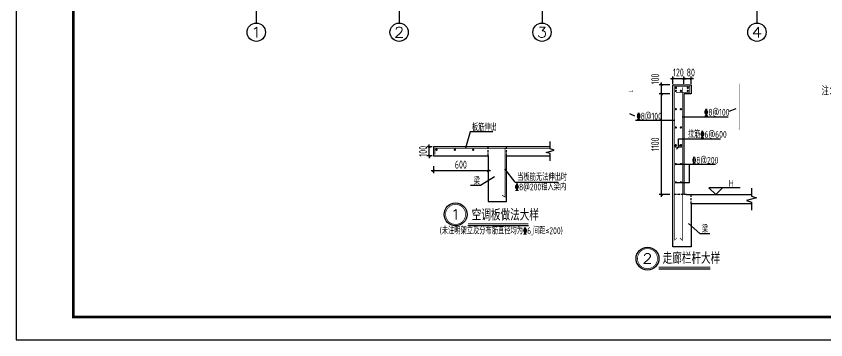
# Model space of a CAD drawing. Extents: x -441005 to 725361, y -182459 to 319313.
# Drawn here: x 139600 to 175012, y 195050 to 209200 of the extents above; entities that cross this region are included whole.
import ezdxf
from ezdxf.enums import TextEntityAlignment as Align

# ---------------------------------------------------------------- set-up
doc = ezdxf.new("R2010")
doc.units = 0
doc.header["$LTSCALE"] = 100
doc.linetypes.add('DASHEDX2', pattern=[1.5, 1, -0.5])
doc.layers.get('0').update_dxf_attribs({"linetype": 'CONTINUOUS'})
doc.layers.get('Defpoints').update_dxf_attribs({"linetype": 'CONTINUOUS'})
for name, color, linetype in [('AXIS', 3, 'CONTINUOUS'), ('AXIS_TEXT', 7, 'CONTINUOUS'), ('DIM', 3, 'CONTINUOUS'), ('D大样&索引', 7, 'CONTINUOUS'), ('REIN', 1, 'CONTINUOUS'), ('S说明&图名', 4, 'CONTINUOUS'), ('THIN', 7, 'CONTINUOUS'), ('图框', 7, 'CONTINUOUS')]:
    doc.layers.add(name, color=color, linetype=linetype)
doc.styles.add('_TCH_AXIS', font='COMPLEX', dxfattribs={"bigfont": 'GBCBIG'})
doc.styles.add('_TCH_DIM', font='tssdeng.shx', dxfattribs={"width": 0.7, "bigfont": '1.shx'})
doc.styles.add('COMP', font='COMPLEX', dxfattribs={"bigfont": 'hztxt'})
doc.styles.add('COMPLEX', font='COMPLEX')
doc.styles.add('tssd', font='tssdeng.shx', dxfattribs={"width": 0.7, "bigfont": '1.shx'})
doc.styles.add('TSSD_Dimension', font='tssdeng.shx', dxfattribs={"width": 0.62, "bigfont": '1.shx'})
doc.styles.add('TSSD_Rein', font='Tssdeng.shx', dxfattribs={"width": 0.7, "bigfont": '1.shx'})
doc.dimstyles.new('TSSD_25_100', dxfattribs={"dimtxt": 350, "dimasz": 100, "dimexe": 100, "dimexo": 50, "dimgap": 100, "dimtad": 1, "dimdec": 0, "dimlfac": 0.25, "dimzin": 0, "dimdsep": 46, "dimtxsty": 'TSSD_Dimension', "dimblk": 'ARCHTICK', "dimcen": 0, "dimdle": 100, "dimclrt": 7, "dimadec": 0, "dimazin": 0, "dimtfac": 1, "dimtdec": 0, "dimtix": 1, "dimtmove": 2, "dimatfit": 3, "dimfxl": 0, "dimtolj": 1, "dimtzin": 0, "dimarcsym": 0})

# ---------------------------------------------------------------- blocks, each defined once
blk = doc.blocks.new('_AXISO')
blk.add_circle((0, 0), 0.5)
at = {"layer": 'AXIS_TEXT', "style": 'COMPLEX', "width": 1.041667}
blk.add_attdef('A', text='', height=0.56, dxfattribs=at).set_placement((-0.25, -0.28), (0.25, -0.28), align=Align.FIT)
blk = doc.blocks.new('_INDEX1')
at = {"const_width": 0.035}
blk.add_lwpolyline([(-0.5, 0, 1), (0.5, 0, 1)], format="xyb", close=True, dxfattribs=at)
at = {"style": 'COMP', "width": 2.333333}
blk.add_attdef('1', text='', height=0.5, dxfattribs=at).set_placement((-0.25, -0.25), (0.25, -0.25), align=Align.FIT)
blk = doc.blocks.new('_ArchTick')
at = {"color": 0, "linetype": 'ByBlock', "const_width": 0.4}
blk.add_lwpolyline([(-0.5, -0.5), (0.5, 0.5)], dxfattribs=at)
blk = doc.blocks.new('*D1173')
at = {"layer": 'Defpoints', "color": 0}
for p in [(-1692, 3370), (-1509, 3370), (-1509, 2970)]:
    blk.add_point(p, dxfattribs=at)
at = {"layer": 'DIM', "color": 0, "lineweight": -2}
for p, q in [((-1559, 3370), (-1792, 3370)), ((-1692, 3370), (-1692, 3470)), ((-1692, 2970), (-1692, 3370)), ((-1559, 2970), (-1792, 2970)), ((-1692, 2970), (-1692, 2870))]:
    blk.add_line(p, q, dxfattribs=at)
at = {"layer": 'DIM', "color": 0, "lineweight": -2, "xscale": 100, "yscale": 100, "zscale": 100}
for p, rotation in [((-1692, 3370), 270), ((-1692, 2970), 90)]:
    blk.add_blockref('_ArchTick', p, dxfattribs=dict(at, rotation=rotation))
at = {"layer": 'DIM', "color": 7, "insert": (-1967, 3170), "char_height": 350, "attachment_point": 5, "rotation": 90, "style": 'TSSD_Dimension'}
blk.add_mtext('\\A1;100', dxfattribs=at)
blk = doc.blocks.new('*D1174')
at = {"layer": 'Defpoints', "color": 0}
for p in [(-1509, 2571), (891, 2571), (-1509, 2311)]:
    blk.add_point(p, dxfattribs=at)
at = {"layer": 'DIM', "color": 0, "lineweight": -2}
for p, q in [((-1509, 2521), (-1509, 2211)), ((891, 2521), (891, 2211)), ((991, 2311), (-1609, 2311))]:
    blk.add_line(p, q, dxfattribs=at)
at = {"layer": 'DIM', "color": 0, "lineweight": -2, "xscale": 100, "yscale": 100, "zscale": 100, "rotation": 180}
blk.add_blockref('_ArchTick', (-1509, 2311), dxfattribs=at)
at = {"layer": 'DIM', "color": 0, "lineweight": -2, "xscale": 100, "yscale": 100, "zscale": 100}
blk.add_blockref('_ArchTick', (891, 2311), dxfattribs=at)
at = {"layer": 'DIM', "color": 7, "insert": (-309, 2586), "char_height": 350, "attachment_point": 5, "style": 'TSSD_Dimension'}
blk.add_mtext('\\A1;600', dxfattribs=at)
blk = doc.blocks.new('*D1154')
at = {"layer": 'Defpoints', "color": 0}
for p in [(163319, -203303), (163319, -203567), (163639, -203567)]:
    blk.add_point(p, dxfattribs=at)
at = {"layer": 'DIM', "color": 0, "lineweight": -2}
for p, q in [((163319, -203517), (163319, -203203)), ((163639, -203517), (163639, -203203)), ((163739, -203303), (163219, -203303))]:
    blk.add_line(p, q, dxfattribs=at)
at = {"layer": 'DIM', "color": 0, "lineweight": -2, "xscale": 100, "yscale": 100, "zscale": 100, "rotation": 180}
blk.add_blockref('_ArchTick', (163319, -203303), dxfattribs=at)
at = {"layer": 'DIM', "color": 0, "lineweight": -2, "xscale": 100, "yscale": 100, "zscale": 100}
blk.add_blockref('_ArchTick', (163639, -203303), dxfattribs=at)
at = {"layer": 'DIM', "color": 7, "insert": (163621, -203028), "char_height": 350, "attachment_point": 5, "style": 'TSSD_Dimension'}
blk.add_mtext('\\A1;80', dxfattribs=at)
blk = doc.blocks.new('*D1155')
at = {"layer": 'Defpoints', "color": 0}
for p in [(162338, -203567), (162752, -203567), (162752, -203967)]:
    blk.add_point(p, dxfattribs=at)
at = {"layer": 'DIM', "color": 0, "lineweight": -2}
for p, q in [((162702, -203567), (162238, -203567)), ((162338, -204067), (162338, -203467)), ((162702, -203967), (162238, -203967))]:
    blk.add_line(p, q, dxfattribs=at)
at = {"layer": 'DIM', "color": 0, "lineweight": -2, "xscale": 100, "yscale": 100, "zscale": 100}
for p, rotation in [((162338, -203567), 90), ((162338, -203967), 270)]:
    blk.add_blockref('_ArchTick', p, dxfattribs=dict(at, rotation=rotation))
at = {"layer": 'DIM', "color": 7, "insert": (162063, -203311), "char_height": 350, "attachment_point": 5, "rotation": 90, "style": 'TSSD_Dimension'}
blk.add_mtext('\\A1;100', dxfattribs=at)
blk = doc.blocks.new('*D1156')
at = {"layer": 'Defpoints', "color": 0}
for p in [(162839, -203303), (162839, -203567), (163319, -203567)]:
    blk.add_point(p, dxfattribs=at)
at = {"layer": 'DIM', "color": 0, "lineweight": -2}
for p, q in [((162839, -203517), (162839, -203203)), ((163319, -203517), (163319, -203203)), ((162839, -203303), (162739, -203303)), ((163319, -203303), (162839, -203303)), ((163319, -203303), (163419, -203303))]:
    blk.add_line(p, q, dxfattribs=at)
at = {"layer": 'DIM', "color": 0, "lineweight": -2, "xscale": 100, "yscale": 100, "zscale": 100}
blk.add_blockref('_ArchTick', (162839, -203303), dxfattribs=at)
at = {"layer": 'DIM', "color": 0, "lineweight": -2, "xscale": 100, "yscale": 100, "zscale": 100, "rotation": 180}
blk.add_blockref('_ArchTick', (163319, -203303), dxfattribs=at)
at = {"layer": 'DIM', "color": 7, "insert": (163079, -203028), "char_height": 350, "attachment_point": 5, "style": 'TSSD_Dimension'}
blk.add_mtext('\\A1;120', dxfattribs=at)
blk = doc.blocks.new('*D1157')
at = {"layer": 'Defpoints', "color": 0}
for p in [(162338, -203967), (162752, -203967), (162752, -208367)]:
    blk.add_point(p, dxfattribs=at)
at = {"layer": 'DIM', "color": 0, "lineweight": -2}
for p, q in [((162702, -203967), (162238, -203967)), ((162338, -208467), (162338, -203867)), ((162702, -208367), (162238, -208367))]:
    blk.add_line(p, q, dxfattribs=at)
at = {"layer": 'DIM', "color": 0, "lineweight": -2, "xscale": 100, "yscale": 100, "zscale": 100}
for p, rotation in [((162338, -203967), 90), ((162338, -208367), 270)]:
    blk.add_blockref('_ArchTick', p, dxfattribs=dict(at, rotation=rotation))
at = {"layer": 'DIM', "color": 7, "insert": (162063, -206167), "char_height": 350, "attachment_point": 5, "rotation": 90, "style": 'TSSD_Dimension'}
blk.add_mtext('\\A1;1100', dxfattribs=at)
blk = doc.blocks.new('A2+1_2')
at = {"layer": '图框'}
blk.add_lwpolyline([(0, 0), (89100, 0), (89100, 42000), (0, 42000)], close=True, dxfattribs=at)
at = {"layer": '图框', "const_width": 120}
blk.add_lwpolyline([(2500, 1000), (88100, 1000), (88100, 41000), (2500, 41000)], close=True, dxfattribs=at)
blk = doc.blocks.new('A$C6DCE1E4D')
at = {"layer": 'D大样&索引'}
for p, q in [((102.2, 4025.1), (-106.4, 3300.3)), ((1091, 4025.1), (102.2, 4025.1)), ((3592.5, 3370.3), (-1509, 3370.3)), ((-1509, 3370.3), (-1509, 2970.3)), ((-1509, 2970.3), (-709, 2970.3)), ((-709, 2970.3), (-709, 2970.3)), ((-709, 2970.3), (891, 2970.3)), ((891, 2970.3), (891, 970.3)), ((1691, 970.3), (1691, 2970.3)), ((1691, 2970.3), (3592.5, 2970.3)), ((2066, 1820.3), (1621, 2395.3)), ((2066, 1820.3), (3941, 1820.3)), ((891, 970.3), (1691, 970.3))]:
    blk.add_line(p, q, dxfattribs=at)
at = {"layer": 'D大样&索引', "linetype": 'DASHEDX2'}
for p, q in [((891, 2970.3), (891, 3370.3)), ((1691, 2970.3), (1691, 3370.3))]:
    blk.add_line(p, q, dxfattribs=at)
at = {"layer": 'D大样&索引'}
for points in [[(1165.4, 2044.7), (549.6, 1668.3), (118.3, 1668.3)], [(0, -70.1), (2647.2, -70.1)]]:
    blk.add_lwpolyline(points, dxfattribs=at)
at = {"layer": 'D大样&索引', "const_width": 40}
blk.add_lwpolyline([(0, 0), (2647.2, 0)], dxfattribs=at)
at = {"layer": 'REIN', "const_width": 30}
blk.add_lwpolyline([(3592.5, 3300.3), (-1439, 3300.3), (-1439, 3040.4)], dxfattribs=at)
at = {"layer": 'REIN', "const_width": 50}
for points in [[(-1395.6, 3235.3, -1), (-1345.6, 3235.3, -1)], [(-595.6, 3235.3, -1), (-545.6, 3235.3, -1)], [(204.4, 3235.3, -1), (254.4, 3235.3, -1)]]:
    blk.add_lwpolyline(points, format="xyb", close=True, dxfattribs=at)
at = {"layer": 'REIN', "linetype": 'DASHEDX2', "const_width": 30}
blk.add_lwpolyline([(1491.3, 1250.9), (1621, 1167.9), (1621, 3300.3)], dxfattribs=at)
at = {"layer": 'THIN'}
blk.add_lwpolyline([(3592.5, 2746.3), (3592.5, 3066.3), (3416.5, 3122.3), (3768.5, 3218.3), (3592.5, 3274.3), (3592.5, 3594.3)], dxfattribs=at)
at = {"layer": 'D大样&索引', "style": 'TSSD_Rein', "width": 0.7}
for s, height, p in [('板筋伸出', 300, (171.8, 4058.7)), ('当板筋无法伸出时', 300, (2155, 1883.7)), ('梁', 300, (256.2, 1710.5)), ('%%1328@200锚入梁内', 300, (2055, 1458.7)), ('空调板做法大样', 500, (166.4, 139.8)), ('(未注明架立及分布筋直径均为%%1326,间距≤200)', 300, (-1231.6, -456.7))]:
    blk.add_text(s, height=height, dxfattribs=at).set_placement(p)
at = {"layer": 'DIM'}
dim = blk.add_linear_dim(base=(-1692.5, 3370.3), p1=(-1509, 2970.3), p2=(-1509, 3370.3), angle=90, dimstyle='TSSD_25_100', dxfattribs=at)
dim.commit()
dim.dimension.update_dxf_attribs({"geometry": '*D1173', "text_midpoint": (-1967.5, 3170.3)})
dim = blk.add_linear_dim(base=(-1509, 2310.8), p1=(891, 2571.5), p2=(-1509, 2571.5), dimstyle='TSSD_25_100', dxfattribs=at)
dim.commit()
dim.dimension.update_dxf_attribs({"geometry": '*D1174', "text_midpoint": (-309, 2585.8)})
blk = doc.blocks.new('A$C68820538')
at = {"layer": 'D大样&索引'}
for p, q in [((3003, 6822.6), (3299.1, 6936.6)), ((-1131.7, 6605.2), (-1349.1, 6705.7)), ((608.7, 6410.6), (-1095.6, 6410.6)), ((2958.2, 6550), (948.7, 6550)), ((692.8, 5157.7), (859.6, 5324.4)), ((776.2, 5241), (776.2, 5606.7)), ((776.2, 5606.7), (2627, 5606.7)), ((663.7, 4506), (2407.1, 4506)), ((1269.8, 3706), (1269.8, 4506)), ((663.7, 3706), (1269.8, 3706)), ((1138.7, 3171), (3978.7, 3171)), ((3978.7, 2771), (1338.7, 2771)), ((1338.7, 2771), (1338.7, 891)), ((1338.7, 891), (538.7, 891))]:
    blk.add_line(p, q, dxfattribs=at)
at = {"layer": 'D大样&索引', "linetype": 'DASHEDX2'}
for p, q in [((1138.7, 3171), (538.7, 3171)), ((1338.7, 2771), (1338.7, 3171))]:
    blk.add_line(p, q, dxfattribs=at)
at = {"layer": 'D大样&索引'}
for points in [[(538.7, 891), (538.7, 7971), (1338.7, 7971), (1338.7, 7571), (1018.7, 7571), (1018.7, 3171)], [(1220.6, 1906.2), (1723.2, 1472.1), (2154.5, 1472.1)], [(-77.3, -70.1), (2169.9, -70.1)]]:
    blk.add_lwpolyline(points, dxfattribs=at)
at = {"layer": 'D大样&索引', "color": 6}
blk.add_lwpolyline([(3479.3, 3471), (2108.7, 3471), (2408.7, 3171), (2708.7, 3471)], dxfattribs=at)
at = {"layer": 'D大样&索引', "const_width": 40}
blk.add_lwpolyline([(-77.3, 0), (2169.9, 0)], dxfattribs=at)
at = {"layer": 'REIN'}
for points, const_width in [([(714.8, 1277.1), (608.7, 1171), (608.7, 7901), (1268.7, 7901), (1268.7, 7641), (672.1, 7641)], 30), ([(948.7, 7856), (948.7, 1171), (842.7, 1277.1)], 30), ([(3448.8, 8022.4), (3448.8, 6016.9), (3417, 6048.8)], 9), ([(-1377.7, 5758.4), (-1409.5, 5726.5), (-1409.5, 7745.5), (-1211.5, 7745.5), (-1211.5, 7667.5), (-1390.5, 7667.5)], 9)]:
    blk.add_lwpolyline(points, dxfattribs=dict(at, const_width=const_width))
at = {"layer": 'REIN', "const_width": 50}
for points in [[(646.6, 7838.1, 1), (696.6, 7838.1, 1)], [(1163.7, 7838.1, 1), (1213.7, 7838.1, 1)], [(638.7, 7706, 1), (688.7, 7706, 1)], [(863.7, 7706, 1), (913.7, 7706, 1)], [(1163.7, 7706, 1), (1213.7, 7706, 1)], [(638.7, 6906, 1), (688.7, 6906, 1)], [(863.7, 6906, 1), (913.7, 6906, 1)], [(638.7, 6106, 1), (688.7, 6106, 1)], [(863.7, 6106, 1), (913.7, 6106, 1)], [(638.7, 5306, 1), (688.7, 5306, 1)], [(863.7, 5306, 1), (913.7, 5306, 1)], [(638.7, 4506, 1), (688.7, 4506, 1)], [(863.7, 4506, 1), (913.7, 4506, 1)], [(638.7, 3706, 1), (688.7, 3706, 1)], [(863.7, 3706, 1), (913.7, 3706, 1)]]:
    blk.add_lwpolyline(points, format="xyb", close=True, dxfattribs=at)
at = {"layer": 'REIN', "const_width": 30}
blk.add_lwpolyline([(705, 5371), (663.7, 5371, 1), (663.7, 5241), (888.7, 5241, 1), (888.7, 5371), (839.3, 5371)], format="xyb", dxfattribs=at)
at = {"layer": 'THIN'}
blk.add_lwpolyline([(3978.7, 3451), (3978.7, 3101), (4198.7, 3031), (3758.7, 2911), (3978.7, 2841), (3978.7, 2491)], dxfattribs=at)
at = {"layer": 'D大样&索引', "style": 'TSSD_Rein', "width": 0.7}
for s, height, p in [('%%1328@100', 300, (-1049.3, 6449.2)), ('%%1328@100', 300, (1907.7, 6620.7)), ('%%1328@200', 300, (1378.4, 4521.6)), ('梁', 300, (1808.2, 1514.3)), ('走廊栏杆大样', 500, (89.1, 139.8))]:
    blk.add_text(s, height=height, dxfattribs=at).set_placement(p)
blk.add_text('拉筋%%1326@600', height=300, rotation=360, dxfattribs=at).set_placement((1194, 5653.8))
at = {"layer": 'D大样&索引', "color": 6, "style": '_TCH_DIM', "width": 0.705882}
blk.add_text('H', height=300, rotation=359.99999, dxfattribs=at).set_placement((2984.7, 3509))
at = {"layer": 'DIM'}
dim = blk.add_linear_dim(base=(37.7, 7971), p1=(451.8, 7571), p2=(451.8, 7971), angle=90, dimstyle='TSSD_25_100', dxfattribs=at)
dim.commit()
dim.dimension.update_dxf_attribs({"geometry": '*D1155', "text_midpoint": (-237.3, 8226.4), "dimtype": 128, "insert": (-162300, 211537.8)})
dim = blk.add_linear_dim(base=(538.7, 8234.4), p1=(1018.7, 7971), p2=(538.7, 7971), dimstyle='TSSD_25_100', dxfattribs=at)
dim.commit()
dim.dimension.update_dxf_attribs({"geometry": '*D1156', "text_midpoint": (778.7, 8509.4), "insert": (-162300, 211537.8)})
dim = blk.add_linear_dim(base=(1018.7, 8234.4), p1=(1338.7, 7971), p2=(1018.7, 7971), dimstyle='TSSD_25_100', dxfattribs=at)
dim.commit()
dim.dimension.update_dxf_attribs({"geometry": '*D1154', "text_midpoint": (1320.6, 8509.4), "dimtype": 128, "insert": (-162300, 211537.8)})
dim = blk.add_linear_dim(base=(37.7, 7571), p1=(451.8, 3171), p2=(451.8, 7571), angle=90, dimstyle='TSSD_25_100', dxfattribs=at)
dim.commit()
dim.dimension.update_dxf_attribs({"geometry": '*D1157', "text_midpoint": (-237.3, 5371), "insert": (-162300, 211537.8)})

msp = doc.modelspace()

# ---------------------------------------------------------------- linework, layer by layer
at = {"layer": 'AXIS'}
for p, q in [((150100, 211400), (150100, 208900)), ((156350, 211400), (156350, 208900)), ((162600, 211400), (162600, 208900)), ((172000, 211400), (172000, 208900))]:
    msp.add_line(p, q, dxfattribs=at)
at = {"layer": 'D大样&索引'}
for centre in [(158818.8, 200534.3), (167212.8, 198600.8)]:
    msp.add_circle(centre, 500, dxfattribs=at)

# ---------------------------------------------------------------- block references
msp.add_blockref('A2+1_2', (139600, 195050))
at = {"layer": 'AXIS'}
ref = msp.add_blockref('_AXISO', (150100, 208500), dxfattribs=dict(at, xscale=800, yscale=800, zscale=800))
ref.add_attrib('A', '1', dxfattribs={"layer": 'AXIS_TEXT', "height": 452.5, "style": '_TCH_AXIS', "width": 2.333333}).set_placement((149873.7, 208273.7), (150326.3, 208273.7), align=Align.FIT)
ref = msp.add_blockref('_AXISO', (156350, 208500), dxfattribs=dict(at, xscale=800, yscale=800, zscale=800))
ref.add_attrib('A', '2', dxfattribs={"layer": 'AXIS_TEXT', "height": 452.5, "style": '_TCH_AXIS', "width": 1.5}).set_placement((156123.7, 208273.7), (156576.3, 208273.7), align=Align.FIT)
ref = msp.add_blockref('_AXISO', (162600, 208500), dxfattribs=dict(at, xscale=800, yscale=800, zscale=800))
ref.add_attrib('A', '3', dxfattribs={"layer": 'AXIS_TEXT', "height": 452.5, "style": '_TCH_AXIS', "width": 1.5}).set_placement((162373.7, 208273.7), (162826.3, 208273.7), align=Align.FIT)
ref = msp.add_blockref('_AXISO', (172000, 208500), dxfattribs=dict(at, xscale=800, yscale=800, zscale=800))
ref.add_attrib('A', '4', dxfattribs={"layer": 'AXIS_TEXT', "height": 452.5, "style": '_TCH_AXIS', "width": 1.3125}).set_placement((171773.7, 208273.7), (172226.3, 208273.7), align=Align.FIT)
at = {"layer": 'D大样&索引'}
for name, p in [('A$C68820538', (167786.3, 198229)), ('A$C6DCE1E4D', (159358.7, 200124.1))]:
    msp.add_blockref(name, p, dxfattribs=at)
ref = msp.add_blockref('_INDEX1', (158818.8, 200534.3), dxfattribs=dict(at, xscale=-875, yscale=875))
ref.add_attrib('1', '1', dxfattribs={"layer": '0', "height": 437.5, "style": 'COMP', "width": 2.333333}).set_placement((158600.1, 200315.5), (159037.6, 200315.5), align=Align.FIT)
ref = msp.add_blockref('_INDEX1', (167212.8, 198600.8), dxfattribs=dict(at, xscale=-875, yscale=875))
ref.add_attrib('1', '2', dxfattribs={"layer": '0', "height": 437.5, "style": 'COMP', "width": 1.5}).set_placement((166994, 198382), (167431.5, 198382), align=Align.FIT)

# ---------------------------------------------------------------- texts
at = {"layer": 'S说明&图名', "color": 3, "style": 'tssd', "width": 0.7}
msp.add_text('注：     --表示所标注板块的板厚为130mm，余含义同。', height=350, dxfattribs=at).set_placement((174827.8, 205741.3))

doc.saveas('drawing.dxf')
